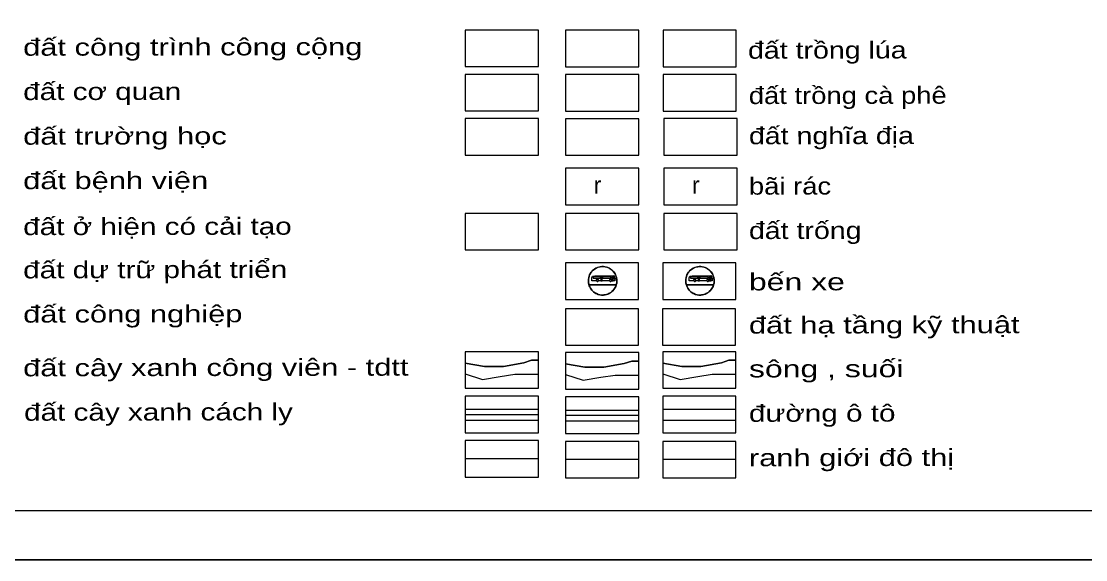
# Model space of a CAD drawing. Header units: metres. Extents: x 533049 to 537618, y 1849954 to 1852676.
# Drawn here: x 535185 to 535964, y 1849954 to 1850349 of the extents above; entities that cross this region are included whole.
import ezdxf

# ---------------------------------------------------------------- set-up
doc = ezdxf.new("R2010")
doc.units = ezdxf.units.M
doc.header["$LTSCALE"] = 2
doc.header["$PDMODE"] = 32
doc.header["$PDSIZE"] = 1
for name, color, linetype, lineweight in [('12', 7, 'Continuous', 13), ('13', 7, 'Continuous', 13), ('21', 7, 'Continuous', 13), ('23', 7, 'Continuous', 13), ('28', 7, 'Continuous', 13), ('30', 7, 'Continuous', 13), ('35', 7, 'Continuous', 13), ('36', 7, 'Continuous', 13), ('40', 7, 'Continuous', 13), ('42', 7, 'Continuous', 13), ('47', 7, 'Continuous', 13), ('48', 7, 'Continuous', 13), ('61', 7, 'Continuous', 13), ('63', 7, 'Continuous', 13)]:
    doc.layers.add(name, color=color, linetype=linetype, lineweight=lineweight)
doc.layers.add('29', color=7, linetype='Continuous')

msp = doc.modelspace()

# ---------------------------------------------------------------- linework, layer by layer
at = {"layer": '12'}
for points in [[(535583.29, 1850110.97), (535636.87, 1850110.97), (535636.87, 1850137.75), (535583.29, 1850137.75)], [(535583.29, 1850110.97), (535636.87, 1850110.97), (535636.87, 1850137.75), (535583.29, 1850137.75)], [(535654.41, 1850110.97), (535707.98, 1850110.97), (535707.98, 1850137.75), (535654.41, 1850137.75)]]:
    msp.add_lwpolyline(points, close=True, dxfattribs=at)
at = {"layer": '13'}
for p, q in [((535509.94, 1850060.22), (535563.51, 1850060.22)), ((535583.48, 1850059.67), (535637.05, 1850059.67))]:
    msp.add_line(p, q, dxfattribs=at)
at = {"layer": '23'}
for points in [[(535583.48, 1850214.01), (535637.05, 1850214.01), (535637.05, 1850240.79), (535583.48, 1850240.79)], [(535655.47, 1850214.01), (535709.05, 1850214.01), (535709.05, 1850240.79), (535655.47, 1850240.79)]]:
    msp.add_lwpolyline(points, close=True, dxfattribs=at)
at = {"layer": '28'}
for points in [[(535509.93, 1850315.28), (535563.51, 1850315.28), (535563.51, 1850342.07), (535509.93, 1850342.07)], [(535583.47, 1850315.19), (535637.05, 1850315.19), (535637.05, 1850341.98), (535583.47, 1850341.98)], [(535654.91, 1850315.19), (535708.49, 1850315.19), (535708.49, 1850341.98), (535654.91, 1850341.98)], [(535509.93, 1850282.82), (535563.51, 1850282.82), (535563.51, 1850309.61), (535509.93, 1850309.61)], [(535583.47, 1850282.74), (535637.05, 1850282.74), (535637.05, 1850309.52), (535583.47, 1850309.52)], [(535654.91, 1850282.74), (535708.49, 1850282.74), (535708.49, 1850309.52), (535654.91, 1850309.52)], [(535509.94, 1850250.37), (535563.51, 1850250.37), (535563.51, 1850277.15), (535509.94, 1850277.15)], [(535583.48, 1850250.28), (535637.05, 1850250.28), (535637.05, 1850277.06), (535583.48, 1850277.06)], [(535655.47, 1850250.37), (535709.05, 1850250.37), (535709.05, 1850277.15), (535655.47, 1850277.15)], [(535583.48, 1850214.01), (535637.05, 1850214.01), (535637.05, 1850240.79), (535583.48, 1850240.79)], [(535655.47, 1850214.01), (535709.05, 1850214.01), (535709.05, 1850240.79), (535655.47, 1850240.79)], [(535509.94, 1850180.84), (535563.51, 1850180.84), (535563.51, 1850207.63), (535509.94, 1850207.63)], [(535583.48, 1850180.84), (535637.05, 1850180.84), (535637.05, 1850207.63), (535583.48, 1850207.63)], [(535655.47, 1850180.84), (535709.05, 1850180.84), (535709.05, 1850207.63), (535655.47, 1850207.63)], [(535583.29, 1850144.56), (535636.87, 1850144.56), (535636.87, 1850171.34), (535583.29, 1850171.34)], [(535654.6, 1850144.56), (535708.17, 1850144.56), (535708.17, 1850171.34), (535654.6, 1850171.34)], [(535654.41, 1850110.97), (535707.98, 1850110.97), (535707.98, 1850137.75), (535654.41, 1850137.75)], [(535509.94, 1850079.4), (535563.51, 1850079.4), (535563.51, 1850106.19), (535509.94, 1850106.19)], [(535583.48, 1850078.85), (535637.05, 1850078.85), (535637.05, 1850105.63), (535583.48, 1850105.63)], [(535654.6, 1850079.4), (535708.17, 1850079.4), (535708.17, 1850106.19), (535654.6, 1850106.19)], [(535509.94, 1850046.83), (535563.51, 1850046.83), (535563.51, 1850073.61), (535509.94, 1850073.61)], [(535654.6, 1850046.83), (535708.17, 1850046.83), (535708.17, 1850073.61), (535654.6, 1850073.61)], [(535583.48, 1850046.27), (535637.05, 1850046.27), (535637.05, 1850073.06), (535583.48, 1850073.06)], [(535509.94, 1850014.25), (535563.51, 1850014.25), (535563.51, 1850041.04), (535509.94, 1850041.04)], [(535583.48, 1850013.7), (535637.05, 1850013.7), (535637.05, 1850040.48), (535583.48, 1850040.48)], [(535654.6, 1850013.7), (535708.17, 1850013.7), (535708.17, 1850040.48), (535654.6, 1850040.48)]]:
    msp.add_lwpolyline(points, close=True, dxfattribs=at)
at = {"layer": '30'}
for points in [[(535509.94, 1850250.37), (535563.51, 1850250.37), (535563.51, 1850277.15), (535509.94, 1850277.15)], [(535583.48, 1850250.28), (535637.05, 1850250.28), (535637.05, 1850277.06), (535583.48, 1850277.06)], [(535655.47, 1850250.37), (535709.05, 1850250.37), (535709.05, 1850277.15), (535655.47, 1850277.15)]]:
    msp.add_lwpolyline(points, close=True, dxfattribs=at)
at = {"layer": '35'}
msp.add_line((535563.51, 1850027.64), (535509.94, 1850027.64), dxfattribs=at)
at = {"layer": '36'}
for p, q in [((535509.94, 1850064.03), (535563.51, 1850064.03)), ((535583.48, 1850063.48), (535637.05, 1850063.48)), ((535654.6, 1850064.03), (535708.17, 1850064.03)), ((535509.94, 1850056.01), (535563.51, 1850056.01)), ((535583.48, 1850055.46), (535637.05, 1850055.46)), ((535654.6, 1850056.01), (535708.17, 1850056.01))]:
    msp.add_line(p, q, dxfattribs=at)
for points in [[(535509.94, 1850097.84), (535523.95, 1850095.46), (535537.87, 1850095.46), (535552.87, 1850098.07), (535558.38, 1850099.93), (535563.51, 1850099.93)], [(535583.48, 1850097.29), (535597.48, 1850094.91), (535611.41, 1850094.91), (535626.41, 1850097.52), (535631.91, 1850099.37), (535637.05, 1850099.37)], [(535654.6, 1850097.84), (535668.6, 1850095.46), (535682.52, 1850095.46), (535697.53, 1850098.07), (535703.03, 1850099.93), (535708.17, 1850099.93)], [(535509.94, 1850090.01), (535522.66, 1850085.89), (535535.63, 1850088.03), (535546.17, 1850089.71), (535554.25, 1850089.71), (535563.51, 1850089.71)], [(535583.48, 1850089.46), (535596.2, 1850085.34), (535609.17, 1850087.47), (535619.7, 1850089.15), (535627.79, 1850089.15), (535637.05, 1850089.15)], [(535654.6, 1850090.01), (535667.32, 1850085.89), (535680.29, 1850088.03), (535690.82, 1850089.71), (535698.91, 1850089.71), (535708.17, 1850089.71)]]:
    msp.add_lwpolyline(points, dxfattribs=at)
at = {"layer": '40'}
for p, q in [((535618.55, 1850161.79), (535619.57, 1850159.67)), ((535689.86, 1850161.79), (535690.88, 1850159.67)), ((535600.54, 1850155.3), (535620.6, 1850155.3)), ((535671.84, 1850155.3), (535691.9, 1850155.3))]:
    msp.add_line(p, q, dxfattribs=at)
for points in [[(535603.64, 1850166.07), (535604.65, 1850166.86), (535605.89, 1850167.59), (535607.35, 1850168.19), (535608.07, 1850168.4), (535608.89, 1850168.56), (535609.54, 1850168.65), (535610.57, 1850168.7), (535611.51, 1850168.66), (535612.48, 1850168.52), (535613.69, 1850168.22), (535614.31, 1850168), (535615.39, 1850167.52), (535615.94, 1850167.21), (535616.79, 1850166.65), (535617.46, 1850166.1), (535618.26, 1850165.33), (535618.72, 1850164.78), (535619.29, 1850164), (535619.69, 1850163.35), (535620.1, 1850162.54), (535620.35, 1850161.94), (535620.65, 1850161.01), (535620.83, 1850160.22), (535620.95, 1850159.42), (535621.02, 1850158.46), (535620.99, 1850157.42), (535620.86, 1850156.4), (535620.6, 1850155.3), (535620.18, 1850154.15), (535619.84, 1850153.43), (535619.33, 1850152.55), (535618.75, 1850151.75), (535618.11, 1850151.01), (535617.42, 1850150.35), (535616.69, 1850149.78), (535616.01, 1850149.33), (535615.12, 1850148.84), (535614.37, 1850148.51), (535613.39, 1850148.18), (535612.5, 1850147.98), (535611.58, 1850147.84), (535610.57, 1850147.8), (535609.69, 1850147.83), (535608.42, 1850148.02), (535607.33, 1850148.31), (535606.06, 1850148.82), (535605.34, 1850149.19), (535604.22, 1850149.95), (535603.43, 1850150.61), (535602.76, 1850151.3), (535602.18, 1850152.01), (535601.64, 1850152.81), (535601.14, 1850153.75), (535600.82, 1850154.47), (535600.4, 1850155.81), (535600.26, 1850156.52), (535600.13, 1850157.7), (535600.12, 1850158.61), (535600.2, 1850159.53), (535600.37, 1850160.53), (535600.67, 1850161.6), (535601.07, 1850162.61), (535601.46, 1850163.38), (535602.16, 1850164.46), (535602.82, 1850165.27)], [(535600.12, 1850158.25), (535600.18, 1850157.12), (535600.36, 1850156), (535600.66, 1850154.91), (535601.08, 1850153.86), (535601.61, 1850152.86), (535602.25, 1850151.92), (535602.98, 1850151.06), (535603.8, 1850150.28), (535604.7, 1850149.6), (535605.67, 1850149.01), (535606.7, 1850148.54), (535607.77, 1850148.18), (535608.88, 1850147.93), (535610, 1850147.81), (535611.13, 1850147.81), (535612.26, 1850147.93), (535613.36, 1850148.18), (535614.44, 1850148.54), (535615.46, 1850149.01), (535616.43, 1850149.6), (535617.33, 1850150.28), (535618.16, 1850151.06), (535618.89, 1850151.92), (535619.52, 1850152.86), (535620.05, 1850153.86), (535620.47, 1850154.91), (535620.78, 1850156), (535620.96, 1850157.12), (535621.02, 1850158.25), (535620.96, 1850159.38), (535620.78, 1850160.49), (535620.47, 1850161.58), (535620.05, 1850162.64), (535619.52, 1850163.64), (535618.89, 1850164.57), (535618.16, 1850165.44), (535617.33, 1850166.21), (535616.43, 1850166.9), (535615.46, 1850167.48), (535614.44, 1850167.96), (535613.36, 1850168.32), (535612.26, 1850168.56), (535611.13, 1850168.68), (535610, 1850168.68), (535608.88, 1850168.56), (535607.77, 1850168.32), (535606.7, 1850167.96), (535605.67, 1850167.48), (535604.7, 1850166.9), (535603.8, 1850166.21), (535602.98, 1850165.44), (535602.25, 1850164.57), (535601.61, 1850163.64), (535601.08, 1850162.64), (535600.66, 1850161.58), (535600.36, 1850160.49), (535600.18, 1850159.38)], [(535674.94, 1850166.07), (535675.96, 1850166.86), (535677.19, 1850167.59), (535678.65, 1850168.19), (535679.37, 1850168.4), (535680.19, 1850168.56), (535680.84, 1850168.65), (535681.87, 1850168.7), (535682.81, 1850168.66), (535683.79, 1850168.52), (535685, 1850168.22), (535685.62, 1850168), (535686.69, 1850167.52), (535687.24, 1850167.21), (535688.09, 1850166.65), (535688.76, 1850166.1), (535689.56, 1850165.33), (535690.03, 1850164.78), (535690.6, 1850164), (535690.99, 1850163.35), (535691.4, 1850162.54), (535691.65, 1850161.94), (535691.95, 1850161.01), (535692.13, 1850160.22), (535692.26, 1850159.42), (535692.32, 1850158.46), (535692.29, 1850157.42), (535692.16, 1850156.4), (535691.9, 1850155.3), (535691.49, 1850154.15), (535691.15, 1850153.43), (535690.63, 1850152.55), (535690.05, 1850151.75), (535689.41, 1850151.01), (535688.72, 1850150.35), (535687.99, 1850149.78), (535687.32, 1850149.33), (535686.42, 1850148.84), (535685.67, 1850148.51), (535684.69, 1850148.18), (535683.8, 1850147.98), (535682.88, 1850147.84), (535681.87, 1850147.8), (535680.99, 1850147.83), (535679.72, 1850148.02), (535678.63, 1850148.31), (535677.36, 1850148.82), (535676.65, 1850149.19), (535675.52, 1850149.95), (535674.73, 1850150.61), (535674.06, 1850151.3), (535673.49, 1850152.01), (535672.95, 1850152.81), (535672.44, 1850153.75), (535672.13, 1850154.47), (535671.71, 1850155.81), (535671.56, 1850156.52), (535671.43, 1850157.7), (535671.42, 1850158.61), (535671.5, 1850159.53), (535671.67, 1850160.53), (535671.97, 1850161.6), (535672.37, 1850162.61), (535672.77, 1850163.38), (535673.47, 1850164.46), (535674.13, 1850165.27)], [(535671.42, 1850158.25), (535671.48, 1850157.12), (535671.66, 1850156), (535671.97, 1850154.91), (535672.38, 1850153.86), (535672.91, 1850152.86), (535673.55, 1850151.92), (535674.28, 1850151.06), (535675.1, 1850150.28), (535676, 1850149.6), (535676.97, 1850149.01), (535678, 1850148.54), (535679.07, 1850148.18), (535680.18, 1850147.93), (535681.3, 1850147.81), (535682.44, 1850147.81), (535683.56, 1850147.93), (535684.67, 1850148.18), (535685.74, 1850148.54), (535686.77, 1850149.01), (535687.74, 1850149.6), (535688.64, 1850150.28), (535689.46, 1850151.06), (535690.19, 1850151.92), (535690.83, 1850152.86), (535691.36, 1850153.86), (535691.77, 1850154.91), (535692.08, 1850156), (535692.26, 1850157.12), (535692.32, 1850158.25), (535692.26, 1850159.38), (535692.08, 1850160.49), (535691.77, 1850161.58), (535691.36, 1850162.64), (535690.83, 1850163.64), (535690.19, 1850164.57), (535689.46, 1850165.44), (535688.64, 1850166.21), (535687.74, 1850166.9), (535686.77, 1850167.48), (535685.74, 1850167.96), (535684.67, 1850168.32), (535683.56, 1850168.56), (535682.44, 1850168.68), (535681.3, 1850168.68), (535680.18, 1850168.56), (535679.07, 1850168.32), (535678, 1850167.96), (535676.97, 1850167.48), (535676, 1850166.9), (535675.1, 1850166.21), (535674.28, 1850165.44), (535673.55, 1850164.57), (535672.91, 1850163.64), (535672.38, 1850162.64), (535671.97, 1850161.58), (535671.66, 1850160.49), (535671.48, 1850159.38)], [(535603.67, 1850161.27), (535603.67, 1850160.27), (535608.96, 1850160.27), (535608.96, 1850161.27)], [(535609.24, 1850161.01), (535609.24, 1850158.24), (535610.33, 1850158.24), (535610.33, 1850161.01)], [(535610.51, 1850161.27), (535610.51, 1850160.27), (535616.62, 1850160.27), (535616.62, 1850161.27)], [(535617.34, 1850161), (535617.34, 1850158.24), (535618.41, 1850158.24), (535618.41, 1850161)], [(535674.97, 1850161.27), (535674.97, 1850160.27), (535680.26, 1850160.27), (535680.26, 1850161.27)], [(535680.55, 1850161.01), (535680.55, 1850158.24), (535681.63, 1850158.24), (535681.63, 1850161.01)], [(535681.81, 1850161.27), (535681.81, 1850160.27), (535687.92, 1850160.27), (535687.92, 1850161.27)], [(535688.64, 1850161), (535688.64, 1850158.24), (535689.71, 1850158.24), (535689.71, 1850161)], [(535619.33, 1850152.55), (535619.84, 1850153.43), (535620.18, 1850154.15), (535620.6, 1850155.3), (535600.56, 1850155.3), (535600.82, 1850154.47), (535601.14, 1850153.75), (535601.64, 1850152.81), (535602.18, 1850152.01), (535602.76, 1850151.3), (535603.43, 1850150.61), (535604.22, 1850149.95), (535605.34, 1850149.19), (535606.06, 1850148.82), (535607.33, 1850148.31), (535608.42, 1850148.02), (535609.69, 1850147.83), (535610.57, 1850147.8), (535611.58, 1850147.84), (535612.5, 1850147.98), (535613.39, 1850148.18), (535614.37, 1850148.51), (535615.12, 1850148.84), (535616.01, 1850149.33), (535616.69, 1850149.78), (535617.42, 1850150.35), (535618.11, 1850151.01), (535618.75, 1850151.75)], [(535619.33, 1850152.55), (535619.84, 1850153.43), (535620.18, 1850154.15), (535620.6, 1850155.3), (535600.56, 1850155.3), (535600.82, 1850154.47), (535601.14, 1850153.75), (535601.64, 1850152.81), (535602.18, 1850152.01), (535602.76, 1850151.3), (535603.43, 1850150.61), (535604.22, 1850149.95), (535605.34, 1850149.19), (535606.06, 1850148.82), (535607.33, 1850148.31), (535608.42, 1850148.02), (535609.69, 1850147.83), (535610.57, 1850147.8), (535611.58, 1850147.84), (535612.5, 1850147.98), (535613.39, 1850148.18), (535614.37, 1850148.51), (535615.12, 1850148.84), (535616.01, 1850149.33), (535616.69, 1850149.78), (535617.42, 1850150.35), (535618.11, 1850151.01), (535618.75, 1850151.75)], [(535607.03, 1850157.82), (535607.16, 1850157.89), (535607.28, 1850157.99), (535607.37, 1850158.1), (535607.44, 1850158.24), (535607.47, 1850158.38), (535607.48, 1850158.53), (535607.45, 1850158.67), (535607.39, 1850158.81), (535607.31, 1850158.93), (535607.2, 1850159.04), (535607.07, 1850159.11), (535606.93, 1850159.16), (535606.79, 1850159.18), (535606.64, 1850159.17), (535606.5, 1850159.12), (535606.37, 1850159.05), (535606.26, 1850158.95), (535606.17, 1850158.83), (535606.11, 1850158.7), (535606.08, 1850158.55), (535606.07, 1850158.4), (535606.11, 1850158.26), (535606.17, 1850158.12), (535606.25, 1850158), (535606.36, 1850157.91), (535606.49, 1850157.83), (535606.63, 1850157.79), (535606.78, 1850157.77), (535606.93, 1850157.79), (535606.93, 1850157.79), (535606.94, 1850157.79), (535606.94, 1850157.79), (535606.94, 1850157.79), (535606.95, 1850157.79), (535606.95, 1850157.8), (535606.95, 1850157.8), (535606.96, 1850157.8), (535606.96, 1850157.8), (535606.97, 1850157.8), (535606.97, 1850157.8), (535606.97, 1850157.8), (535606.98, 1850157.8), (535606.98, 1850157.8), (535606.98, 1850157.8), (535606.99, 1850157.81), (535606.99, 1850157.81), (535606.99, 1850157.81), (535607, 1850157.81), (535607, 1850157.81), (535607, 1850157.81), (535607.01, 1850157.81), (535607.01, 1850157.81), (535607.02, 1850157.82), (535607.02, 1850157.82), (535607.02, 1850157.82), (535607.03, 1850157.82), (535607.03, 1850157.82)], [(535616.43, 1850157.78), (535616.58, 1850157.81), (535616.71, 1850157.87), (535616.83, 1850157.96), (535616.93, 1850158.07), (535617, 1850158.2), (535617.04, 1850158.35), (535617.05, 1850158.5), (535617.04, 1850158.64), (535616.98, 1850158.78), (535616.91, 1850158.91), (535616.8, 1850159.02), (535616.68, 1850159.1), (535616.54, 1850159.15), (535616.4, 1850159.18), (535616.25, 1850159.17), (535616.1, 1850159.13), (535615.97, 1850159.07), (535615.85, 1850158.97), (535615.76, 1850158.86), (535615.69, 1850158.73), (535615.66, 1850158.58), (535615.65, 1850158.43), (535615.67, 1850158.29), (535615.73, 1850158.15), (535615.81, 1850158.03), (535615.92, 1850157.92), (535616.04, 1850157.84), (535616.18, 1850157.79), (535616.33, 1850157.77), (535616.34, 1850157.77), (535616.34, 1850157.77), (535616.34, 1850157.77), (535616.35, 1850157.77), (535616.35, 1850157.77), (535616.35, 1850157.77), (535616.36, 1850157.77), (535616.36, 1850157.77), (535616.36, 1850157.77), (535616.37, 1850157.77), (535616.37, 1850157.77), (535616.37, 1850157.77), (535616.38, 1850157.77), (535616.38, 1850157.77), (535616.38, 1850157.77), (535616.39, 1850157.77), (535616.39, 1850157.77), (535616.4, 1850157.77), (535616.4, 1850157.77), (535616.4, 1850157.77), (535616.41, 1850157.78), (535616.41, 1850157.78), (535616.41, 1850157.78), (535616.42, 1850157.78), (535616.42, 1850157.78), (535616.42, 1850157.78), (535616.43, 1850157.78), (535616.43, 1850157.78)], [(535690.63, 1850152.55), (535691.15, 1850153.43), (535691.49, 1850154.15), (535691.9, 1850155.3), (535671.86, 1850155.3), (535672.13, 1850154.47), (535672.44, 1850153.75), (535672.95, 1850152.81), (535673.49, 1850152.01), (535674.06, 1850151.3), (535674.73, 1850150.61), (535675.52, 1850149.95), (535676.65, 1850149.19), (535677.36, 1850148.82), (535678.63, 1850148.31), (535679.72, 1850148.02), (535680.99, 1850147.83), (535681.87, 1850147.8), (535682.88, 1850147.84), (535683.8, 1850147.98), (535684.69, 1850148.18), (535685.67, 1850148.51), (535686.42, 1850148.84), (535687.32, 1850149.33), (535687.99, 1850149.78), (535688.72, 1850150.35), (535689.41, 1850151.01), (535690.05, 1850151.75)], [(535690.63, 1850152.55), (535691.15, 1850153.43), (535691.49, 1850154.15), (535691.9, 1850155.3), (535671.86, 1850155.3), (535672.13, 1850154.47), (535672.44, 1850153.75), (535672.95, 1850152.81), (535673.49, 1850152.01), (535674.06, 1850151.3), (535674.73, 1850150.61), (535675.52, 1850149.95), (535676.65, 1850149.19), (535677.36, 1850148.82), (535678.63, 1850148.31), (535679.72, 1850148.02), (535680.99, 1850147.83), (535681.87, 1850147.8), (535682.88, 1850147.84), (535683.8, 1850147.98), (535684.69, 1850148.18), (535685.67, 1850148.51), (535686.42, 1850148.84), (535687.32, 1850149.33), (535687.99, 1850149.78), (535688.72, 1850150.35), (535689.41, 1850151.01), (535690.05, 1850151.75)], [(535678.34, 1850157.82), (535678.47, 1850157.89), (535678.58, 1850157.99), (535678.67, 1850158.1), (535678.74, 1850158.24), (535678.77, 1850158.38), (535678.78, 1850158.53), (535678.75, 1850158.67), (535678.69, 1850158.81), (535678.61, 1850158.93), (535678.5, 1850159.04), (535678.38, 1850159.11), (535678.24, 1850159.16), (535678.09, 1850159.18), (535677.94, 1850159.17), (535677.8, 1850159.12), (535677.67, 1850159.05), (535677.56, 1850158.95), (535677.47, 1850158.83), (535677.41, 1850158.7), (535677.38, 1850158.55), (535677.38, 1850158.4), (535677.41, 1850158.26), (535677.47, 1850158.12), (535677.56, 1850158), (535677.67, 1850157.91), (535677.8, 1850157.83), (535677.94, 1850157.79), (535678.08, 1850157.77), (535678.23, 1850157.79), (535678.24, 1850157.79), (535678.24, 1850157.79), (535678.24, 1850157.79), (535678.25, 1850157.79), (535678.25, 1850157.79), (535678.25, 1850157.8), (535678.26, 1850157.8), (535678.26, 1850157.8), (535678.26, 1850157.8), (535678.27, 1850157.8), (535678.27, 1850157.8), (535678.28, 1850157.8), (535678.28, 1850157.8), (535678.28, 1850157.8), (535678.29, 1850157.8), (535678.29, 1850157.81), (535678.29, 1850157.81), (535678.3, 1850157.81), (535678.3, 1850157.81), (535678.3, 1850157.81), (535678.31, 1850157.81), (535678.31, 1850157.81), (535678.31, 1850157.81), (535678.32, 1850157.82), (535678.32, 1850157.82), (535678.32, 1850157.82), (535678.33, 1850157.82), (535678.33, 1850157.82)], [(535687.74, 1850157.78), (535687.88, 1850157.81), (535688.02, 1850157.87), (535688.13, 1850157.96), (535688.23, 1850158.07), (535688.3, 1850158.2), (535688.35, 1850158.35), (535688.36, 1850158.5), (535688.34, 1850158.64), (535688.29, 1850158.78), (535688.21, 1850158.91), (535688.11, 1850159.02), (535687.98, 1850159.1), (535687.84, 1850159.15), (535687.7, 1850159.18), (535687.55, 1850159.17), (535687.41, 1850159.13), (535687.27, 1850159.07), (535687.16, 1850158.97), (535687.06, 1850158.86), (535687, 1850158.73), (535686.96, 1850158.58), (535686.95, 1850158.43), (535686.98, 1850158.29), (535687.03, 1850158.15), (535687.11, 1850158.03), (535687.22, 1850157.92), (535687.35, 1850157.84), (535687.49, 1850157.79), (535687.63, 1850157.77), (535687.64, 1850157.77), (535687.64, 1850157.77), (535687.64, 1850157.77), (535687.65, 1850157.77), (535687.65, 1850157.77), (535687.66, 1850157.77), (535687.66, 1850157.77), (535687.66, 1850157.77), (535687.67, 1850157.77), (535687.67, 1850157.77), (535687.67, 1850157.77), (535687.68, 1850157.77), (535687.68, 1850157.77), (535687.68, 1850157.77), (535687.69, 1850157.77), (535687.69, 1850157.77), (535687.69, 1850157.77), (535687.7, 1850157.77), (535687.7, 1850157.77), (535687.7, 1850157.77), (535687.71, 1850157.78), (535687.71, 1850157.78), (535687.71, 1850157.78), (535687.72, 1850157.78), (535687.72, 1850157.78), (535687.73, 1850157.78), (535687.73, 1850157.78), (535687.73, 1850157.78)]]:
    msp.add_lwpolyline(points, close=True, dxfattribs=at)
for points in [[(535605.95, 1850158.16), (535602.69, 1850158.16), (535602.69, 1850160.37), (535603.17, 1850161.63), (535604.97, 1850161.79), (535618.55, 1850161.79)], [(535619.57, 1850159.67), (535619.57, 1850158.16), (535617.19, 1850158.16), (535617.19, 1850159.26), (535615.52, 1850159.26), (535615.52, 1850158.16), (535607.62, 1850158.16), (535607.62, 1850159.26), (535605.95, 1850159.26), (535605.95, 1850158.16)], [(535677.25, 1850158.16), (535674, 1850158.16), (535674, 1850160.37), (535674.47, 1850161.63), (535676.27, 1850161.79), (535689.86, 1850161.79)], [(535690.88, 1850159.67), (535690.88, 1850158.16), (535688.5, 1850158.16), (535688.5, 1850159.26), (535686.82, 1850159.26), (535686.82, 1850158.16), (535678.92, 1850158.16), (535678.92, 1850159.26), (535677.25, 1850159.26), (535677.25, 1850158.16)]]:
    msp.add_lwpolyline(points, dxfattribs=at)
for p in [(535618.77, 1850161.63), (535619.46, 1850159.89), (535690.08, 1850161.63), (535690.77, 1850159.89)]:
    msp.add_point(p, dxfattribs=at)
at = {"layer": '42'}
for points in [[(535563.51, 1850099.93), (535558.38, 1850099.93), (535552.87, 1850098.07), (535537.87, 1850095.46), (535523.95, 1850095.46), (535509.94, 1850097.84), (535509.94, 1850090.01), (535522.66, 1850085.89), (535535.63, 1850088.03), (535546.17, 1850089.71), (535554.25, 1850089.71), (535563.51, 1850089.71)], [(535637.05, 1850099.37), (535631.91, 1850099.37), (535626.41, 1850097.52), (535611.41, 1850094.91), (535597.48, 1850094.91), (535583.48, 1850097.29), (535583.48, 1850089.46), (535596.2, 1850085.34), (535609.17, 1850087.47), (535619.7, 1850089.15), (535627.79, 1850089.15), (535637.05, 1850089.15)], [(535708.17, 1850099.93), (535703.03, 1850099.93), (535697.53, 1850098.07), (535682.52, 1850095.46), (535668.6, 1850095.46), (535654.6, 1850097.84), (535654.6, 1850090.01), (535667.32, 1850085.89), (535680.29, 1850088.03), (535690.82, 1850089.71), (535698.91, 1850089.71), (535708.17, 1850089.71)]]:
    msp.add_lwpolyline(points, close=True, dxfattribs=at)
at = {"layer": '47'}
for points in [[(535509.93, 1850315.28), (535563.51, 1850315.28), (535563.51, 1850342.07), (535509.93, 1850342.07)], [(535583.47, 1850315.19), (535637.05, 1850315.19), (535637.05, 1850341.98), (535583.47, 1850341.98)], [(535654.91, 1850315.19), (535708.49, 1850315.19), (535708.49, 1850341.98), (535654.91, 1850341.98)]]:
    msp.add_lwpolyline(points, close=True, dxfattribs=at)
at = {"layer": '48'}
for points in [[(535509.93, 1850282.82), (535563.51, 1850282.82), (535563.51, 1850309.61), (535509.93, 1850309.61)], [(535583.47, 1850282.74), (535637.05, 1850282.74), (535637.05, 1850309.52), (535583.47, 1850309.52)], [(535654.91, 1850282.74), (535708.49, 1850282.74), (535708.49, 1850309.52), (535654.91, 1850309.52)]]:
    msp.add_lwpolyline(points, close=True, dxfattribs=at)
at = {"layer": '61'}
for points in [[(537432.41, 1849953.71), (537432.41, 1852676.21), (533348.66, 1852676.21), (533348.66, 1849953.71)], [(533348.66, 1852676.21), (537432.41, 1852676.21), (537432.41, 1849953.71), (533348.66, 1849953.71)], [(533348.66, 1852676.21), (537432.41, 1852676.21), (537432.41, 1849953.71), (533348.66, 1849953.71)], [(533384.62, 1852640.25), (537396.44, 1852640.25), (537396.44, 1849989.68), (533384.62, 1849989.68)], [(533384.62, 1852640.25), (537396.44, 1852640.25), (537396.44, 1849989.68), (533384.62, 1849989.68)]]:
    msp.add_lwpolyline(points, close=True, dxfattribs=at)
at = {"layer": '63'}
for p, q in [((535637.05, 1850027.09), (535583.48, 1850027.09)), ((535708.17, 1850027.09), (535654.6, 1850027.09))]:
    msp.add_line(p, q, dxfattribs=at)

# ---------------------------------------------------------------- texts
at = {"layer": '21'}
for p in [(535558.01, 1850178.2), (535545.18, 1850112.14)]:
    msp.add_text('D', height=0.00498, dxfattribs=at).set_placement(p)
at = {"layer": '29'}
for s, width, p in [('đất công trình công cộng', 1.35, (535186.17, 1850323.28)), ('đất trồng lúa', 1.25, (535717.06, 1850321.09)), ('đất cơ quan', 1.3, (535186.17, 1850290.75)), ('đất trồng cà phê', 1.2, (535717.64, 1850287.85)), ('đất trường học', 1.35, (535186.17, 1850258.05)), ('đất nghĩa địa', 1.25, (535717.75, 1850258.36)), ('đất bệnh viện', 1.35, (535186.17, 1850225.43)), ('bãi rác', 1.2, (535717.75, 1850221.42)), ('đất ở hiện có cải tạo', 1.3, (535186.17, 1850191.73)), ('đất trống', 1.25, (535717.75, 1850188.84)), ('đất dự trữ phát triển', 1.3, (535186.17, 1850160.02)), ('bến xe', 1.4, (535717.75, 1850151.17)), ('đất công nghiệp ', 1.35, (535186.17, 1850127.58)), ('đất hạ tầng kỹ thuật', 1.35, (535717.75, 1850119.52)), ('đất cây xanh công viên - tdtt', 1.35, (535186.17, 1850088.2)), ('sông , suối', 1.4, (535717.75, 1850087.4)), ('đất cây xanh cách ly', 1.3, (535186.81, 1850055.63)), ('đường ô tô', 1.3, (535717.75, 1850054.83)), ('ranh giới đô thị', 1.35, (535717.75, 1850022.25))]:
    msp.add_text(s, height=12.5, rotation=0.1, dxfattribs=dict(at, width=width)).set_placement(p)
for p in [(535604.05, 1850222.25), (535676.05, 1850222.25)]:
    msp.add_text('r', height=12.5, rotation=0.1, dxfattribs=at).set_placement(p)

doc.saveas('drawing.dxf')
